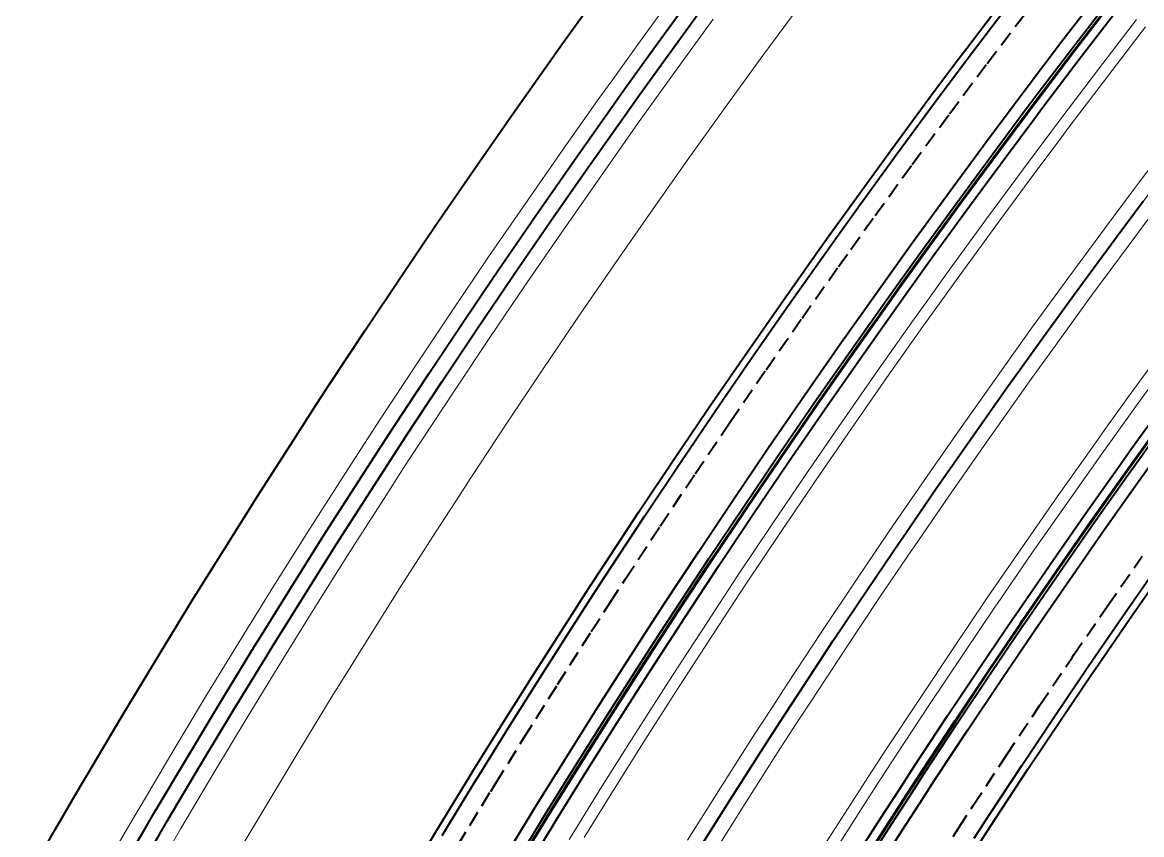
# Model space of a CAD drawing. Header units: feet. Extents: x 85617 to 85865, y 436878 to 437298.
# Drawn here: x 85661.68 to 85698.01, y 437134.47 to 437160.86 of the extents above; entities that cross this region are included whole.
import ezdxf

# ---------------------------------------------------------------- set-up
doc = ezdxf.new("R2010")
doc.units = ezdxf.units.FT
doc.header["$MEASUREMENT"] = 0
for name, pattern in [('( Dashed )', [0.75, 0.5, -0.25]), ('AM-AS', [16, 10, -2, 2, -2]), ('BV-GELEIDERAIL', [16, 10, -3, -3]), ('VW-3-3_STREEP15-N', [6, 3, -3]), ('VW-DOORGETROKKEN_015-N', [0])]:
    doc.linetypes.add(name, pattern=pattern)
for name, color, linetype, lineweight in [('N-WE-AM-AS-G', 10, 'AM-AS', 13), ('N-WE-BV-GELEIDECONSTRUCTIE_ACHTERZIJDE-G', 210, 'Continuous', 40), ('N-WE-BV-GELEIDECONSTRUCTIE_GELEIDERAIL-G', 210, 'BV-GELEIDERAIL', 40), ('N-WE-BV-GELEIDECONSTRUCTIE_UITBUIGING-G', 30, '( Dashed )', 40), ('N-WE-BV-GELEIDECONSTRUCTIE_VOORZIJDE-G', 210, 'Continuous', 40), ('N-WE-GW-BERM-G', 90, 'Continuous', 40), ('N-WE-GW-GRONDWERKLIJN_TEEN-G', 90, 'Continuous', 0), ('N-WE-GW-WATERGANG_BODEM-G', 90, 'Continuous', 40), ('N-WE-GW-WATERGANG_INSTEEK-G', 90, 'Continuous', 40), ('N-WE-GW-WATERGANG_WATERLIJN_WINTERPEIL-G', 7, 'Continuous', 0), ('N-WE-GW-ZANDLIJN-G', 20, 'Continuous', 40), ('N-WE-VH-KANTVERHARDING-G', 7, 'Continuous', 0), ('N-WE-VH-VERHARDING_KNIKLIJN-G', 251, 'Continuous', 40), ('N-WE-VW-MARKERING_LANGS_STREEP_33_015-G', 7, 'VW-3-3_STREEP15-N', 0), ('N-WE-VW-MARKERING_LANGS_STREEP_DOORGETROKKEN_015-G', 7, 'VW-DOORGETROKKEN_015-N', 0)]:
    doc.layers.add(name, color=color, linetype=linetype, lineweight=lineweight)

msp = doc.modelspace()

# ---------------------------------------------------------------- linework, layer by layer
at = {"layer": 'N-WE-AM-AS-G'}
msp.add_polyline3d([(85682.887, 437132.769, 3), (85684.209, 437134.89, 3), (85685.549, 437137.001, 3), (85686.907, 437139.1, 3), (85688.281, 437141.188, 3), (85689.674, 437143.264, 3), (85691.083, 437145.329, 3), (85692.51, 437147.382, 3), (85693.954, 437149.423, 3), (85695.415, 437151.452, 3), (85696.892, 437153.468, 3), (85698.387, 437155.472, 3)], dxfattribs=at)
at = {"layer": 'N-WE-BV-GELEIDECONSTRUCTIE_ACHTERZIJDE-G'}
for points in [[(85677.101, 437133.352, 2.804), (85678.162, 437135.088, 2.804), (85678.327, 437135.357, 2.804), (85679.234, 437136.818, 2.804), (85680.317, 437138.54, 2.804), (85681.412, 437140.256, 2.804), (85682.019, 437141.194, 2.804), (85682.519, 437141.963, 2.804), (85683.637, 437143.664, 2.804), (85684.766, 437145.357, 2.804), (85685.841, 437146.947, 2.804), (85685.906, 437147.042, 2.804), (85687.058, 437148.72, 2.804), (85688.22, 437150.39, 2.804), (85689.394, 437152.052, 2.804), (85689.793, 437152.611, 2.804), (85690.579, 437153.706, 2.804), (85691.775, 437155.353, 2.804), (85692.982, 437156.991, 2.804), (85693.872, 437158.185, 2.804), (85694.2, 437158.622, 2.804), (85695.428, 437160.244, 2.804), (85696.668, 437161.858, 2.804)], [(85677.101, 437133.352, 3.594), (85678.162, 437135.088, 3.594), (85678.327, 437135.357, 3.594), (85679.234, 437136.818, 3.594), (85680.317, 437138.54, 3.594), (85681.412, 437140.256, 3.594), (85682.019, 437141.194, 3.594), (85682.519, 437141.963, 3.594), (85683.637, 437143.664, 3.594), (85684.766, 437145.357, 3.594), (85685.841, 437146.947, 3.594), (85685.906, 437147.042, 3.594), (85687.058, 437148.72, 3.594), (85688.22, 437150.39, 3.594), (85689.394, 437152.052, 3.594), (85689.793, 437152.611, 3.594), (85690.579, 437153.706, 3.594), (85691.775, 437155.353, 3.594), (85692.982, 437156.991, 3.594), (85693.872, 437158.185, 3.594), (85694.2, 437158.622, 3.594), (85695.428, 437160.244, 3.594), (85696.668, 437161.858, 3.594)], [(85689.168, 437132.931, 2.804), (85690.226, 437134.588, 2.804), (85690.811, 437135.494, 2.804), (85691.294, 437136.237, 2.804), (85692.374, 437137.879, 2.804), (85693.464, 437139.514, 2.804), (85694.502, 437141.049, 2.804), (85694.565, 437141.141, 2.804), (85695.677, 437142.761, 2.804), (85696.8, 437144.374, 2.804), (85697.933, 437145.979, 2.804), (85698.318, 437146.519, 2.804)], [(85689.168, 437132.931, 3.594), (85690.226, 437134.588, 3.594), (85690.811, 437135.494, 3.594), (85691.294, 437136.237, 3.594), (85692.374, 437137.879, 3.594), (85693.464, 437139.514, 3.594), (85694.502, 437141.049, 3.594), (85694.565, 437141.141, 3.594), (85695.677, 437142.761, 3.594), (85696.8, 437144.374, 3.594), (85697.933, 437145.979, 3.594), (85698.318, 437146.519, 3.594)]]:
    msp.add_polyline3d(points, dxfattribs=at)
at = {"layer": 'N-WE-BV-GELEIDECONSTRUCTIE_GELEIDERAIL-G'}
for points in [[(85677.443, 437133.144, 2.824), (85678.503, 437134.879, 2.824), (85678.668, 437135.147, 2.824), (85679.573, 437136.606, 2.824), (85680.655, 437138.326, 2.824), (85681.749, 437140.039, 2.824), (85682.354, 437140.977, 2.824), (85682.854, 437141.745, 2.824), (85683.97, 437143.443, 2.824), (85685.098, 437145.134, 2.824), (85686.172, 437146.722, 2.824), (85686.237, 437146.817, 2.824), (85687.387, 437148.492, 2.824), (85688.548, 437150.16, 2.824), (85689.72, 437151.82, 2.824), (85690.118, 437152.379, 2.824), (85690.904, 437153.472, 2.824), (85692.098, 437155.117, 2.824), (85693.303, 437156.753, 2.824), (85694.192, 437157.945, 2.824), (85694.519, 437158.381, 2.824), (85695.746, 437160.001, 2.824), (85696.984, 437161.613, 2.824)], [(85688.83, 437133.145, 2.824), (85689.889, 437134.804, 2.824), (85690.475, 437135.712, 2.824), (85690.959, 437136.455, 2.824), (85692.04, 437138.1, 2.824), (85693.132, 437139.737, 2.824), (85694.172, 437141.274, 2.824), (85694.235, 437141.366, 2.824), (85695.348, 437142.989, 2.824), (85696.472, 437144.604, 2.824), (85697.607, 437146.211, 2.824), (85697.993, 437146.752, 2.824), (85698.753, 437147.811, 2.824)]]:
    msp.add_polyline3d(points, dxfattribs=at)
at = {"layer": 'N-WE-BV-GELEIDECONSTRUCTIE_UITBUIGING-G'}
for points in [[(85675.819, 437134.129, 2.729), (85676.884, 437135.874, 2.729), (85677.051, 437136.144, 2.729), (85677.962, 437137.612, 2.729), (85679.05, 437139.343, 2.729), (85680.151, 437141.067, 2.729), (85680.76, 437142.01, 2.729), (85681.263, 437142.783, 2.729), (85682.386, 437144.492, 2.729), (85683.521, 437146.193, 2.729), (85684.601, 437147.791, 2.729), (85684.667, 437147.887, 2.729), (85685.824, 437149.573, 2.729), (85686.992, 437151.251, 2.729), (85688.172, 437152.921, 2.729), (85688.572, 437153.483, 2.729), (85689.363, 437154.584, 2.729), (85690.564, 437156.238, 2.729), (85691.777, 437157.885, 2.729), (85692.671, 437159.084, 2.729), (85693.001, 437159.523, 2.729), (85694.236, 437161.153, 2.729)], [(85691.487, 437133.776, 2.729), (85692.07, 437134.678, 2.729), (85692.55, 437135.417, 2.729), (85693.624, 437137.051, 2.729), (85694.709, 437138.677, 2.729), (85695.742, 437140.205, 2.729), (85695.805, 437140.296, 2.729), (85696.911, 437141.908, 2.729), (85698.028, 437143.513, 2.729)]]:
    msp.add_polyline3d(points, dxfattribs=at)
at = {"layer": 'N-WE-BV-GELEIDECONSTRUCTIE_VOORZIJDE-G'}
for points in [[(85677.786, 437132.937, 2.844), (85678.843, 437134.669, 2.844), (85679.008, 437134.937, 2.844), (85679.912, 437136.394, 2.844), (85680.993, 437138.112, 2.844), (85682.085, 437139.823, 2.844), (85682.69, 437140.759, 2.844), (85683.189, 437141.526, 2.844), (85684.304, 437143.222, 2.844), (85685.43, 437144.911, 2.844), (85686.502, 437146.496, 2.844), (85686.567, 437146.592, 2.844), (85687.716, 437148.265, 2.844), (85688.875, 437149.931, 2.844), (85690.046, 437151.588, 2.844), (85690.444, 437152.146, 2.844), (85691.228, 437153.238, 2.844), (85692.421, 437154.881, 2.844), (85693.624, 437156.515, 2.844), (85694.512, 437157.705, 2.844), (85694.839, 437158.141, 2.844), (85696.064, 437159.759, 2.844), (85697.301, 437161.368, 2.844)], [(85677.786, 437132.937, 3.594), (85678.843, 437134.669, 3.594), (85679.008, 437134.937, 3.594), (85679.912, 437136.394, 3.594), (85680.993, 437138.112, 3.594), (85682.085, 437139.823, 3.594), (85682.69, 437140.759, 3.594), (85683.189, 437141.526, 3.594), (85684.304, 437143.222, 3.594), (85685.43, 437144.911, 3.594), (85686.502, 437146.496, 3.594), (85686.567, 437146.592, 3.594), (85687.716, 437148.265, 3.594), (85688.875, 437149.931, 3.594), (85690.046, 437151.588, 3.594), (85690.444, 437152.146, 3.594), (85691.228, 437153.238, 3.594), (85692.421, 437154.881, 3.594), (85693.624, 437156.515, 3.594), (85694.512, 437157.705, 3.594), (85694.839, 437158.141, 3.594), (85696.064, 437159.759, 3.594), (85697.301, 437161.368, 3.594)], [(85688.492, 437133.359, 2.844), (85689.553, 437135.02, 2.844), (85690.14, 437135.929, 2.844), (85690.624, 437136.674, 2.844), (85691.706, 437138.32, 2.844), (85692.8, 437139.96, 2.844), (85693.841, 437141.499, 2.844), (85693.904, 437141.592, 2.844), (85695.019, 437143.216, 2.844), (85696.145, 437144.833, 2.844), (85697.282, 437146.443, 2.844), (85697.667, 437146.984, 2.844), (85698.429, 437148.045, 2.844)], [(85688.492, 437133.359, 3.594), (85689.553, 437135.02, 3.594), (85690.14, 437135.929, 3.594), (85690.624, 437136.674, 3.594), (85691.706, 437138.32, 3.594), (85692.8, 437139.96, 3.594), (85693.841, 437141.499, 3.594), (85693.904, 437141.592, 3.594), (85695.019, 437143.216, 3.594), (85696.145, 437144.833, 3.594), (85697.282, 437146.443, 3.594), (85697.667, 437146.984, 3.594), (85698.429, 437148.045, 3.594)]]:
    msp.add_polyline3d(points, dxfattribs=at)
at = {"layer": 'N-WE-GW-BERM-G'}
for points in [[(85675.305, 437134.44, 2.699), (85676.373, 437136.189, 2.699), (85676.54, 437136.459, 2.699), (85677.453, 437137.93, 2.699), (85678.544, 437139.664, 2.699), (85679.646, 437141.391, 2.699), (85680.257, 437142.337, 2.699), (85680.76, 437143.111, 2.699), (85681.886, 437144.823, 2.699), (85683.023, 437146.528, 2.699), (85684.105, 437148.129, 2.699), (85684.171, 437148.225, 2.699), (85685.33, 437149.914, 2.699), (85686.501, 437151.596, 2.699), (85687.683, 437153.269, 2.699), (85688.084, 437153.832, 2.699), (85688.876, 437154.935, 2.699), (85690.08, 437156.593, 2.699), (85691.295, 437158.242, 2.699), (85692.191, 437159.444, 2.699), (85692.521, 437159.884, 2.699), (85693.758, 437161.517, 2.699)], [(85692.573, 437134.352, 2.699), (85693.053, 437135.089, 2.699), (85694.124, 437136.719, 2.699), (85695.207, 437138.343, 2.699), (85696.238, 437139.867, 2.699), (85696.3, 437139.959, 2.699), (85697.405, 437141.567, 2.699), (85698.519, 437143.168, 2.699)]]:
    msp.add_polyline3d(points, dxfattribs=at)
at = {"layer": 'N-WE-GW-GRONDWERKLIJN_TEEN-G'}
msp.add_polyline3d([(85668.552, 437133.657, 0), (85669.614, 437135.451, 0), (85670.689, 437137.238, 0), (85671.776, 437139.017, 0), (85671.945, 437139.292, 0), (85672.874, 437140.789, 0), (85673.984, 437142.554, 0), (85675.106, 437144.311, 0), (85675.727, 437145.273, 0), (85676.24, 437146.061, 0), (85677.385, 437147.803, 0), (85678.542, 437149.538, 0), (85679.644, 437151.167, 0), (85679.71, 437151.265, 0), (85680.89, 437152.984, 0), (85682.081, 437154.695, 0), (85683.284, 437156.398, 0), (85683.692, 437156.971, 0), (85684.498, 437158.093, 0), (85685.723, 437159.78, 0), (85686.96, 437161.458, 0)], dxfattribs=at)
at = {"layer": 'N-WE-GW-WATERGANG_BODEM-G'}
for points in [[(85664.905, 437133.36, -1.25), (85665.711, 437134.744, -1.25), (85665.966, 437135.178, -1.25), (85667.039, 437136.989, -1.25), (85668.123, 437138.793, -1.25), (85669.22, 437140.589, -1.25), (85669.392, 437140.867, -1.25), (85670.329, 437142.378, -1.25), (85671.45, 437144.16, -1.25), (85672.583, 437145.934, -1.25), (85673.21, 437146.905, -1.25), (85673.727, 437147.701, -1.25), (85674.884, 437149.46, -1.25), (85676.052, 437151.211, -1.25), (85677.164, 437152.855, -1.25), (85677.231, 437152.954, -1.25), (85678.422, 437154.69, -1.25), (85679.625, 437156.417, -1.25), (85680.839, 437158.136, -1.25), (85681.251, 437158.715, -1.25), (85682.065, 437159.848, -1.25), (85683.302, 437161.551, -1.25)], [(85665.337, 437133.109, -1.25), (85666.142, 437134.491, -1.25), (85666.397, 437134.925, -1.25), (85667.468, 437136.733, -1.25), (85668.551, 437138.533, -1.25), (85669.646, 437140.327, -1.25), (85669.817, 437140.605, -1.25), (85670.753, 437142.113, -1.25), (85671.873, 437143.892, -1.25), (85673.003, 437145.664, -1.25), (85673.629, 437146.633, -1.25), (85674.146, 437147.427, -1.25), (85675.3, 437149.184, -1.25), (85676.467, 437150.932, -1.25), (85677.577, 437152.574, -1.25), (85677.644, 437152.673, -1.25), (85678.834, 437154.405, -1.25), (85680.034, 437156.13, -1.25), (85681.247, 437157.847, -1.25), (85681.658, 437158.424, -1.25), (85682.47, 437159.555, -1.25), (85683.705, 437161.256, -1.25)]]:
    msp.add_polyline3d(points, dxfattribs=at)
at = {"layer": 'N-WE-GW-WATERGANG_INSTEEK-G'}
msp.add_polyline3d([(85661.684, 437132.773, 0), (85662.741, 437134.613, 0), (85663.554, 437136.008, 0), (85663.81, 437136.445, 0), (85664.892, 437138.27, 0), (85665.985, 437140.088, 0), (85667.091, 437141.899, 0), (85667.264, 437142.179, 0), (85668.209, 437143.702, 0), (85669.339, 437145.498, 0), (85670.48, 437147.286, 0), (85671.112, 437148.265, 0), (85671.634, 437149.067, 0), (85672.799, 437150.84, 0), (85673.976, 437152.605, 0), (85675.097, 437154.263, 0), (85675.165, 437154.362, 0), (85676.366, 437156.111, 0), (85677.578, 437157.852, 0), (85678.802, 437159.585, 0), (85679.217, 437160.168, 0), (85680.037, 437161.31, 0)], dxfattribs=at)
at = {"layer": 'N-WE-GW-WATERGANG_WATERLIJN_WINTERPEIL-G'}
for points in [[(85664.472, 437133.61, -1), (85665.279, 437134.997, -1), (85665.535, 437135.431, -1), (85666.609, 437137.245, -1), (85667.696, 437139.052, -1), (85668.795, 437140.851, -1), (85668.966, 437141.129, -1), (85669.905, 437142.643, -1), (85671.028, 437144.428, -1), (85672.162, 437146.205, -1), (85672.79, 437147.177, -1), (85673.309, 437147.974, -1), (85674.467, 437149.736, -1), (85675.636, 437151.49, -1), (85676.751, 437153.137, -1), (85676.818, 437153.236, -1), (85678.011, 437154.974, -1), (85679.216, 437156.704, -1), (85680.432, 437158.426, -1), (85680.845, 437159.005, -1), (85681.659, 437160.14, -1), (85682.898, 437161.846, -1)], [(85666.574, 437134.238, -1), (85666.828, 437134.671, -1), (85667.897, 437136.476, -1), (85668.979, 437138.274, -1), (85670.072, 437140.065, -1), (85670.243, 437140.342, -1), (85671.178, 437141.849, -1), (85672.295, 437143.625, -1), (85673.424, 437145.393, -1), (85674.049, 437146.361, -1), (85674.565, 437147.154, -1), (85675.717, 437148.907, -1), (85676.882, 437150.653, -1), (85677.99, 437152.293, -1), (85678.057, 437152.391, -1), (85679.245, 437154.121, -1), (85680.444, 437155.843, -1), (85681.654, 437157.557, -1), (85682.065, 437158.133, -1), (85682.876, 437159.263, -1), (85684.109, 437160.96, -1)]]:
    msp.add_polyline3d(points, dxfattribs=at)
at = {"layer": 'N-WE-GW-ZANDLIJN-G'}
for points in [[(85674.05, 437132.803, 0), (85675.107, 437134.56, 0), (85676.175, 437136.31, 0), (85676.342, 437136.581, 0), (85677.256, 437138.053, 0), (85678.348, 437139.789, 0), (85679.451, 437141.517, 0), (85680.062, 437142.463, 0), (85680.566, 437143.238, 0), (85681.692, 437144.951, 0), (85682.83, 437146.657, 0), (85683.913, 437148.259, 0), (85683.979, 437148.355, 0), (85685.139, 437150.046, 0), (85686.311, 437151.729, 0), (85687.494, 437153.404, 0), (85687.895, 437153.967, 0), (85688.688, 437155.071, 0), (85689.893, 437156.73, 0), (85691.109, 437158.381, 0), (85692.005, 437159.583, 0), (85692.336, 437160.024, 0), (85693.574, 437161.658, 0)], [(85674.05, 437132.803, 0), (85675.107, 437134.56, 0), (85676.175, 437136.31, 0), (85676.342, 437136.581, 0), (85677.256, 437138.053, 0), (85678.348, 437139.789, 0), (85679.451, 437141.517, 0), (85680.062, 437142.463, 0), (85680.566, 437143.238, 0), (85681.692, 437144.951, 0), (85682.83, 437146.657, 0), (85683.913, 437148.259, 0), (85683.979, 437148.355, 0), (85685.139, 437150.046, 0), (85686.311, 437151.729, 0), (85687.494, 437153.404, 0), (85687.895, 437153.967, 0), (85688.688, 437155.071, 0), (85689.893, 437156.73, 0), (85691.109, 437158.381, 0), (85692.005, 437159.583, 0), (85692.336, 437160.024, 0), (85693.574, 437161.658, 0)], [(85677.52, 437133.098, 1.881), (85678.579, 437134.832, 1.881), (85678.744, 437135.1, 1.881), (85679.649, 437136.559, 1.881), (85680.731, 437138.278, 1.881), (85681.824, 437139.991, 1.881), (85682.429, 437140.928, 1.881), (85682.929, 437141.696, 1.881), (85684.045, 437143.394, 1.881), (85685.172, 437145.084, 1.881), (85686.246, 437146.671, 1.881), (85686.31, 437146.767, 1.881), (85687.46, 437148.442, 1.881), (85688.621, 437150.109, 1.881), (85689.793, 437151.769, 1.881), (85690.191, 437152.327, 1.881), (85690.976, 437153.42, 1.881), (85692.17, 437155.064, 1.881), (85693.375, 437156.7, 1.881), (85694.263, 437157.891, 1.881), (85694.591, 437158.328, 1.881), (85695.817, 437159.947, 1.881), (85697.055, 437161.559, 1.881)], [(85677.52, 437133.098, 1.881), (85678.579, 437134.832, 1.881), (85678.744, 437135.1, 1.881), (85679.649, 437136.559, 1.881), (85680.731, 437138.278, 1.881), (85681.824, 437139.991, 1.881), (85682.429, 437140.928, 1.881), (85682.929, 437141.696, 1.881), (85684.045, 437143.394, 1.881), (85685.172, 437145.084, 1.881), (85686.246, 437146.671, 1.881), (85686.31, 437146.767, 1.881), (85687.46, 437148.442, 1.881), (85688.621, 437150.109, 1.881), (85689.793, 437151.769, 1.881), (85690.191, 437152.327, 1.881), (85690.976, 437153.42, 1.881), (85692.17, 437155.064, 1.881), (85693.375, 437156.7, 1.881), (85694.263, 437157.891, 1.881), (85694.591, 437158.328, 1.881), (85695.817, 437159.947, 1.881), (85697.055, 437161.559, 1.881)], [(85677.541, 437133.085, 1.882), (85678.6, 437134.819, 1.882), (85678.765, 437135.087, 1.882), (85679.67, 437136.545, 1.882), (85680.752, 437138.265, 1.882), (85681.845, 437139.977, 1.882), (85682.45, 437140.914, 1.882), (85682.95, 437141.682, 1.882), (85684.066, 437143.38, 1.882), (85685.193, 437145.07, 1.882), (85686.266, 437146.657, 1.882), (85686.331, 437146.752, 1.882), (85687.481, 437148.427, 1.882), (85688.642, 437150.094, 1.882), (85689.814, 437151.754, 1.882), (85690.212, 437152.312, 1.882), (85690.997, 437153.405, 1.882), (85692.19, 437155.049, 1.882), (85693.395, 437156.685, 1.882), (85694.283, 437157.876, 1.882), (85694.611, 437158.312, 1.882), (85695.837, 437159.932, 1.882), (85697.075, 437161.543, 1.882)], [(85677.541, 437133.085, 1.882), (85678.6, 437134.819, 1.882), (85678.765, 437135.087, 1.882), (85679.67, 437136.545, 1.882), (85680.752, 437138.265, 1.882), (85681.845, 437139.977, 1.882), (85682.45, 437140.914, 1.882), (85682.95, 437141.682, 1.882), (85684.066, 437143.38, 1.882), (85685.193, 437145.07, 1.882), (85686.266, 437146.657, 1.882), (85686.331, 437146.752, 1.882), (85687.481, 437148.427, 1.882), (85688.642, 437150.094, 1.882), (85689.814, 437151.754, 1.882), (85690.212, 437152.312, 1.882), (85690.997, 437153.405, 1.882), (85692.19, 437155.049, 1.882), (85693.395, 437156.685, 1.882), (85694.283, 437157.876, 1.882), (85694.611, 437158.312, 1.882), (85695.837, 437159.932, 1.882), (85697.075, 437161.543, 1.882)], [(85683.678, 437134.043, 2), (85684.743, 437135.736, 2), (85685.819, 437137.422, 2), (85686.415, 437138.344, 2), (85686.907, 437139.1, 2), (85688.005, 437140.771, 2), (85689.115, 437142.435, 2), (85690.172, 437143.998, 2), (85690.236, 437144.092, 2), (85691.367, 437145.741, 2), (85692.51, 437147.382, 2), (85693.664, 437149.016, 2), (85694.056, 437149.565, 2), (85694.828, 437150.642, 2), (85696.004, 437152.26, 2), (85697.19, 437153.87, 2), (85698.064, 437155.043, 2)], [(85683.678, 437134.043, 2), (85684.743, 437135.736, 2), (85685.819, 437137.422, 2), (85686.415, 437138.344, 2), (85686.907, 437139.1, 2), (85688.005, 437140.771, 2), (85689.115, 437142.435, 2), (85690.172, 437143.998, 2), (85690.236, 437144.092, 2), (85691.367, 437145.741, 2), (85692.51, 437147.382, 2), (85693.664, 437149.016, 2), (85694.056, 437149.565, 2), (85694.828, 437150.642, 2), (85696.004, 437152.26, 2), (85697.19, 437153.87, 2), (85698.064, 437155.043, 2)], [(85688.734, 437133.207, 1.882), (85689.793, 437134.866, 1.882), (85690.379, 437135.774, 1.882), (85690.863, 437136.518, 1.882), (85691.945, 437138.163, 1.882), (85693.037, 437139.801, 1.882), (85694.077, 437141.339, 1.882), (85694.14, 437141.431, 1.882), (85695.254, 437143.054, 1.882), (85696.379, 437144.669, 1.882), (85697.514, 437146.277, 1.882), (85697.9, 437146.818, 1.882), (85698.66, 437147.878, 1.882)], [(85688.734, 437133.207, 1.882), (85689.793, 437134.866, 1.882), (85690.379, 437135.774, 1.882), (85690.863, 437136.518, 1.882), (85691.945, 437138.163, 1.882), (85693.037, 437139.801, 1.882), (85694.077, 437141.339, 1.882), (85694.14, 437141.431, 1.882), (85695.254, 437143.054, 1.882), (85696.379, 437144.669, 1.882), (85697.514, 437146.277, 1.882), (85697.9, 437146.818, 1.882), (85698.66, 437147.878, 1.882)], [(85688.755, 437133.193, 1.881), (85689.814, 437134.852, 1.881), (85690.401, 437135.76, 1.881), (85690.884, 437136.504, 1.881), (85691.966, 437138.149, 1.881), (85693.058, 437139.786, 1.881), (85694.098, 437141.324, 1.881), (85694.161, 437141.417, 1.881), (85695.275, 437143.039, 1.881), (85696.399, 437144.655, 1.881), (85697.535, 437146.263, 1.881), (85697.92, 437146.803, 1.881), (85698.681, 437147.863, 1.881)], [(85688.755, 437133.193, 1.881), (85689.814, 437134.852, 1.881), (85690.401, 437135.76, 1.881), (85690.884, 437136.504, 1.881), (85691.966, 437138.149, 1.881), (85693.058, 437139.786, 1.881), (85694.098, 437141.324, 1.881), (85694.161, 437141.417, 1.881), (85695.275, 437143.039, 1.881), (85696.399, 437144.655, 1.881), (85697.535, 437146.263, 1.881), (85697.92, 437146.803, 1.881), (85698.681, 437147.863, 1.881)], [(85692.768, 437134.225, 0), (85693.247, 437134.962, 0), (85694.318, 437136.591, 0), (85695.4, 437138.213, 0), (85696.43, 437139.736, 0), (85696.492, 437139.828, 0), (85697.596, 437141.435, 0), (85698.709, 437143.035, 0)], [(85692.768, 437134.225, 0), (85693.247, 437134.962, 0), (85694.318, 437136.591, 0), (85695.4, 437138.213, 0), (85696.43, 437139.736, 0), (85696.492, 437139.828, 0), (85697.596, 437141.435, 0), (85698.709, 437143.035, 0)]]:
    msp.add_polyline3d(points, dxfattribs=at)
at = {"layer": 'N-WE-VH-KANTVERHARDING-G'}
for points in [[(85679.43, 437134.308, 2.906), (85679.595, 437134.575, 2.906), (85680.497, 437136.029, 2.906), (85681.575, 437137.743, 2.906), (85682.665, 437139.45, 2.906), (85683.268, 437140.384, 2.906), (85683.766, 437141.149, 2.906), (85684.878, 437142.842, 2.906), (85686.002, 437144.526, 2.906), (85687.072, 437146.109, 2.906), (85687.137, 437146.203, 2.906), (85688.283, 437147.873, 2.906), (85689.44, 437149.535, 2.906), (85690.608, 437151.189, 2.906), (85691.005, 437151.745, 2.906), (85691.787, 437152.835, 2.906), (85692.977, 437154.474, 2.906), (85694.178, 437156.104, 2.906), (85695.063, 437157.292, 2.906), (85695.39, 437157.726, 2.906), (85696.612, 437159.341, 2.906), (85697.846, 437160.947, 2.906)], [(85687.91, 437133.728, 2.906), (85688.973, 437135.393, 2.906), (85689.561, 437136.304, 2.906), (85690.047, 437137.051, 2.906), (85691.132, 437138.701, 2.906), (85692.228, 437140.344, 2.906), (85693.271, 437141.887, 2.906), (85693.334, 437141.98, 2.906), (85694.452, 437143.608, 2.906), (85695.581, 437145.229, 2.906), (85696.72, 437146.842, 2.906), (85697.107, 437147.385, 2.906), (85697.87, 437148.448, 2.906), (85699.031, 437150.046, 2.906)]]:
    msp.add_polyline3d(points, dxfattribs=at)
at = {"layer": 'N-WE-VH-VERHARDING_KNIKLIJN-G'}
msp.add_polyline3d([(85683.678, 437134.043, 3), (85684.743, 437135.736, 3), (85685.819, 437137.422, 3), (85686.415, 437138.344, 3), (85686.907, 437139.1, 3), (85688.005, 437140.771, 3), (85689.115, 437142.435, 3), (85690.172, 437143.998, 3), (85690.236, 437144.092, 3), (85691.367, 437145.741, 3), (85692.51, 437147.382, 3), (85693.664, 437149.016, 3), (85694.056, 437149.565, 3), (85694.828, 437150.642, 3), (85696.004, 437152.26, 3), (85697.19, 437153.87, 3), (85698.064, 437155.043, 3)], dxfattribs=at)
at = {"layer": 'N-WE-VW-MARKERING_LANGS_STREEP_33_015-G'}
for points in [[(85679.914, 437134.378, 2.916), (85680.815, 437135.83, 2.916), (85681.892, 437137.542, 2.916), (85682.98, 437139.247, 2.916), (85683.583, 437140.18, 2.916), (85684.08, 437140.945, 2.916), (85685.191, 437142.635, 2.916), (85686.313, 437144.317, 2.916), (85687.382, 437145.897, 2.916), (85687.447, 437145.992, 2.916), (85688.591, 437147.66, 2.916), (85689.747, 437149.32, 2.916), (85690.914, 437150.972, 2.916), (85691.31, 437151.527, 2.916), (85692.091, 437152.616, 2.916), (85693.28, 437154.252, 2.916), (85694.479, 437155.881, 2.916), (85695.364, 437157.067, 2.916), (85695.69, 437157.501, 2.916), (85696.911, 437159.113, 2.916), (85698.142, 437160.717, 2.916)], [(85687.594, 437133.929, 2.916), (85688.658, 437135.596, 2.916), (85689.247, 437136.508, 2.916), (85689.733, 437137.256, 2.916), (85690.819, 437138.908, 2.916), (85691.916, 437140.553, 2.916), (85692.961, 437142.098, 2.916), (85693.025, 437142.191, 2.916), (85694.144, 437143.821, 2.916), (85695.274, 437145.444, 2.916), (85696.414, 437147.06, 2.916), (85696.802, 437147.603, 2.916), (85697.566, 437148.667, 2.916), (85698.728, 437150.267, 2.916)]]:
    msp.add_polyline3d(points, dxfattribs=at)
at = {"layer": 'N-WE-VW-MARKERING_LANGS_STREEP_DOORGETROKKEN_015-G'}
for points in [[(85683.275, 437134.294, 2.988), (85684.342, 437135.99, 2.988), (85685.42, 437137.678, 2.988), (85686.016, 437138.603, 2.988), (85686.509, 437139.36, 2.988), (85687.609, 437141.034, 2.988), (85688.721, 437142.7, 2.988), (85689.779, 437144.265, 2.988), (85689.843, 437144.359, 2.988), (85690.977, 437146.011, 2.988), (85692.121, 437147.655, 2.988), (85693.277, 437149.291, 2.988), (85693.669, 437149.841, 2.988), (85694.443, 437150.919, 2.988), (85695.62, 437152.54, 2.988), (85696.808, 437154.153, 2.988), (85697.684, 437155.328, 2.988), (85698.007, 437155.758, 2.988), (85699.217, 437157.355, 2.988)], [(85684.081, 437133.791, 2.988), (85685.144, 437135.481, 2.988), (85686.219, 437137.165, 2.988), (85686.813, 437138.086, 2.988), (85687.304, 437138.84, 2.988), (85688.401, 437140.509, 2.988), (85689.509, 437142.17, 2.988), (85690.564, 437143.731, 2.988), (85690.628, 437143.824, 2.988), (85691.758, 437145.47, 2.988), (85692.899, 437147.109, 2.988), (85694.051, 437148.74, 2.988), (85694.442, 437149.289, 2.988), (85695.214, 437150.364, 2.988), (85696.387, 437151.979, 2.988), (85697.571, 437153.587, 2.988), (85698.445, 437154.758, 2.988)]]:
    msp.add_polyline3d(points, dxfattribs=at)

doc.saveas('drawing.dxf')
